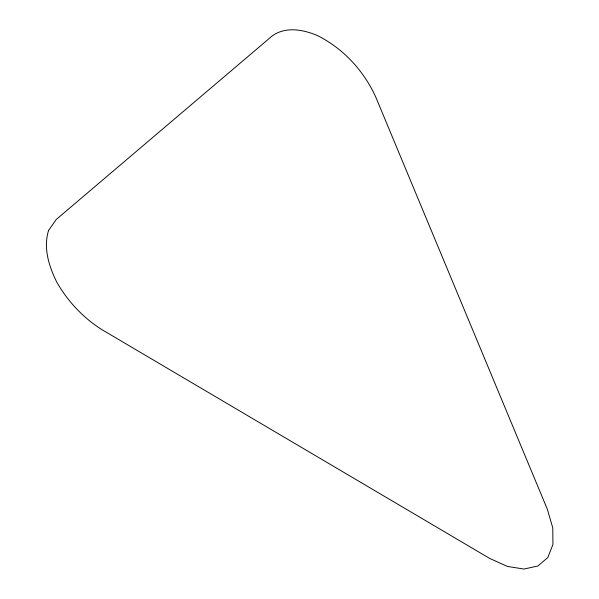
<?xml version="1.0" encoding="UTF-8"?>
<svg xmlns="http://www.w3.org/2000/svg" width="599" height="599" viewBox="0 0 599 599"><rect width="100%" height="100%" fill="white"/><g stroke="black" fill="none" stroke-linecap="round" stroke-linejoin="round"><path stroke-width="0.9" d="M48.571 230.405C43.128 248.046 48.931 266.211 56.778 282.151C67.829 301.417 83.246 317.897 102.07 329.742L489.608 558.388L507.42 566.437L524.005 569.05L537.88 565.995L547.823 557.549L552.937 544.461L552.78 527.891L547.366 509.307L375.79 97.135C363.81 70.675 343.122 48.257 316.991 35.341C302.705 29.501 285.551 26.274 272.148 35.985L56.186 219.519L48.571 230.405"/></g></svg>
